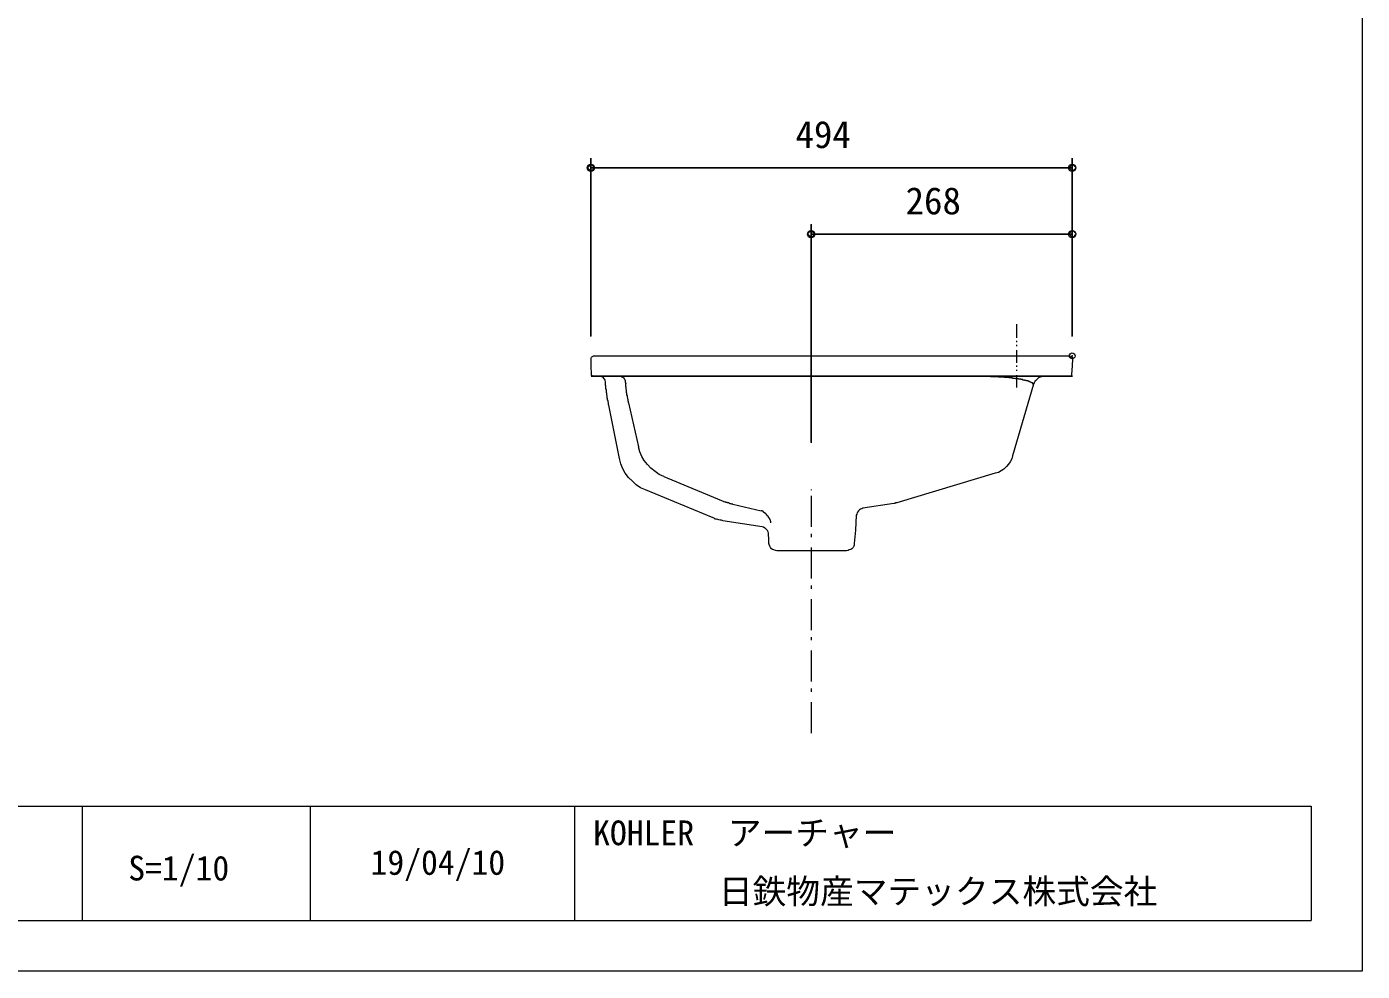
# Model space of a CAD drawing. Units: millimetres, scale not verified. Extents: x -1392 to 1350, y -947 to 991.
# Drawn here: x -21 to 1350, y -947 to 22 of the extents above; entities that cross this region are included whole.
import ezdxf
from ezdxf.enums import TextEntityAlignment as Align

# ---------------------------------------------------------------- set-up
doc = ezdxf.new("R2010")
doc.units = ezdxf.units.MM
doc.header["$LTSCALE"] = 10
doc.header["$PDMODE"] = 32
doc.header["$PDSIZE"] = 6
for name, color, linetype, lineweight in [('0-1_レイヤー_1', 7, 'Continuous', 18), ('0-7', 7, 'Continuous', 5), ('F-0', 7, 'Continuous', 5)]:
    doc.layers.add(name, color=color, linetype=linetype, lineweight=lineweight)
doc.styles.add('ＭＳ ゴシック', font='')
doc.styles.get('ＭＳ ゴシック').set_extended_font_data('MS Gothic')

msp = doc.modelspace()

# ---------------------------------------------------------------- linework, layer by layer
at = {"layer": '0-1_レイヤー_1', "color": 5}
for p, q in [((558.62, -295.8), (558.62, -112.92)), ((558.62, -122.66), (1052.65, -122.66)), ((1052.65, -295.8), (1052.65, -112.92)), ((784.68, -405.03), (784.68, -180.66)), ((784.68, -190.82), (1052.65, -190.82)), ((1052.65, -295.8), (1052.65, -180.66))]:
    msp.add_line(p, q, dxfattribs=at)
at = {"layer": '0-1_レイヤー_1'}
for p, q in [((995.5, -284.38), (995.5, -283.53)), ((995.5, -297.5), (995.5, -284.8)), ((995.5, -301.73), (995.5, -300.46)), ((995.5, -305.97), (995.5, -304.69)), ((995.5, -322.9), (995.5, -310.2)), ((995.5, -327.13), (995.5, -325.86)), ((587.83, -336.87), (584.44, -336.87)), ((593.75, -342.37), (594.18, -344.49)), ((995.5, -331.36), (995.5, -330.1)), ((995.5, -348.3), (995.5, -335.6)), ((597.14, -363.96), (607.3, -409.26)), ((633.12, -439.74), (696.62, -465.98)), ((784.68, -453.71), (784.68, -452.86)), ((784.68, -491.38), (784.68, -459.63)), ((704.24, -468.1), (733.03, -474.88)), ((784.68, -501.97), (784.68, -498.58)), ((784.68, -544.3), (784.68, -512.55)), ((784.68, -554.88), (784.68, -551.5)), ((784.68, -597.22), (784.68, -565.47)), ((784.68, -607.8), (784.68, -604.41)), ((784.68, -650.13), (784.68, -618.38)), ((784.68, -660.72), (784.68, -657.33)), ((784.68, -703.05), (784.68, -671.3))]:
    msp.add_line(p, q, dxfattribs=at)
at = {"layer": '0-1_レイヤー_1', "color": 5}
for points in [[(562.43, -122.87), (558.62, -119.28), (554.81, -122.87), (558.62, -126.47)], [(1056.46, -122.87), (1052.65, -119.28), (1048.84, -122.87), (1052.65, -126.47)], [(788.49, -190.82), (784.68, -187.01), (780.87, -190.82), (784.68, -194.63)], [(1056.46, -190.82), (1052.65, -187.01), (1048.84, -190.82), (1052.65, -194.63)]]:
    msp.add_lwpolyline(points, close=True, dxfattribs=at)
at = {"layer": '0-1_レイヤー_1'}
msp.add_lwpolyline([(558.62, -326.28), (558.62, -319.09), (558.62, -318.66), (558.62, -317.82), (559.04, -317.39), (559.46, -316.97), (559.89, -316.55), (560.74, -316.13), (561.16, -315.7), (562, -315.7), (805.42, -315.7), (1049.26, -315.7), (1049.68, -315.7), (1050.53, -316.13), (1050.96, -316.55), (1051.8, -316.97), (1052.22, -317.39), (1052.22, -317.82), (1052.65, -318.66), (1052.65, -319.09), (1052.22, -326.28), (1051.8, -335.17), (1051.8, -335.6), (1051.8, -336.02), (1051.38, -336.44), (1050.96, -336.87), (1050.53, -336.87), (805.42, -336.87), (560.74, -336.87), (560.31, -336.87), (559.89, -336.87), (559.89, -336.44), (559.46, -336.44), (559.46, -336.02), (559.04, -336.02), (559.04, -335.6), (559.04, -335.17)], close=True, dxfattribs=at)
for points in [[(575.13, -356.76), (574.71, -356.34), (574.71, -355.92), (574.71, -355.5), (574.71, -355.07), (574.71, -354.65), (574.71, -354.22), (574.71, -353.8), (574.28, -353.8), (574.28, -353.38), (574.28, -352.95), (574.28, -352.53), (574.28, -352.11), (574.28, -351.69), (574.28, -351.26), (574.28, -350.84), (574.28, -350.41), (573.86, -349.99), (573.86, -349.57), (573.86, -349.14), (573.86, -348.72), (573.86, -348.3), (573.86, -347.88), (573.86, -347.45), (573.86, -347.03), (573.86, -346.6), (573.43, -346.18), (573.43, -345.76), (573.43, -345.33), (573.43, -342.37), (573.01, -341.1), (572.59, -340.25), (572.16, -339.41), (571.32, -338.56), (570.47, -337.72), (569.62, -337.29), (568.36, -336.87), (567.09, -336.87), (558.62, -336.87), (1052.65, -336.87)], [(587.83, -336.87), (589.1, -336.87), (589.94, -337.29), (590.79, -337.72), (592.06, -338.56), (592.49, -339.41), (593.33, -340.25), (593.75, -341.1), (593.75, -342.37)], [(1052.65, -336.87), (1022.59, -336.87), (1022.17, -336.87), (1021.32, -336.87), (1020.9, -337.29), (1020.05, -337.29), (1019.63, -337.72), (1018.78, -337.72), (1018.36, -338.14), (1017.93, -338.56), (1014.97, -341.1), (1014.55, -341.53), (1014.12, -341.95), (1014.12, -342.37), (1013.7, -342.79), (1013.28, -343.22), (1013.28, -343.64), (1012.86, -344.49), (1012.86, -344.91), (991.27, -418.57), (990.42, -421.53), (988.72, -424.5), (987.03, -427.04), (984.91, -429.58), (982.37, -432.12), (979.41, -433.81), (976.87, -435.5), (973.49, -436.35), (872.31, -466.83), (871.89, -466.83), (871.46, -466.83), (871.04, -466.83), (870.62, -467.25), (870.19, -467.25), (869.77, -467.25), (869.34, -467.25), (837.59, -472.33), (836.33, -472.76), (835.05, -473.18), (834.21, -474.03)], [(970.1, -337.29), (969.68, -337.29), (969.25, -337.29), (968.83, -337.29), (968.4, -337.29), (968.4, -336.87), (967.98, -336.87), (967.56, -336.87), (967.14, -336.87), (966.71, -336.87), (966.29, -336.87), (965.87, -336.87), (965.44, -336.87), (965.02, -336.87), (964.59, -336.87), (964.17, -336.87), (963.75, -336.87), (963.33, -336.87), (962.9, -336.87), (962.48, -336.87), (961.63, -336.87), (961.21, -336.87), (960.78, -336.87), (960.36, -336.87), (959.94, -336.87), (959.52, -336.87), (959.09, -336.87), (958.67, -336.87), (958.24, -336.87), (957.82, -336.87), (957.4, -336.87), (956.97, -336.87), (956.55, -336.87), (956.13, -336.87), (955.28, -336.87), (954.86, -336.87)], [(985.76, -338.14), (985.34, -338.14), (984.91, -338.14), (984.49, -338.14), (984.07, -338.14), (983.65, -338.14), (983.22, -338.14), (982.8, -338.14), (982.8, -337.72), (982.37, -337.72), (981.95, -337.72), (981.53, -337.72), (981.11, -337.72), (980.68, -337.72), (980.26, -337.72), (979.84, -337.72), (979.41, -337.72), (978.99, -337.72), (978.56, -337.72), (978.14, -337.72), (977.72, -337.72), (977.3, -337.72), (976.87, -337.72), (976.87, -337.29), (976.45, -337.29), (976.02, -337.29), (975.6, -337.29), (975.18, -337.29), (974.75, -337.29), (974.33, -337.29), (973.91, -337.29), (973.49, -337.29), (973.06, -337.29), (972.64, -337.29), (972.21, -337.29), (971.79, -337.29), (971.37, -337.29), (970.94, -337.29), (970.52, -337.29), (970.1, -337.29)], [(1000.15, -340.25), (999.73, -340.25), (999.73, -339.83), (999.31, -339.83), (998.89, -339.83), (998.46, -339.83), (998.04, -339.83), (997.62, -339.83), (997.19, -339.83), (997.19, -339.41), (996.77, -339.41), (996.34, -339.41), (995.92, -339.41), (995.5, -339.41), (995.08, -339.41), (994.65, -339.41), (994.23, -339.41), (994.23, -338.98), (993.8, -338.98), (993.38, -338.98), (992.96, -338.98), (992.53, -338.98), (992.11, -338.98), (991.69, -338.98), (991.27, -338.98), (991.27, -338.56), (990.84, -338.56), (990.42, -338.56), (989.99, -338.56), (989.57, -338.56), (989.15, -338.56), (988.72, -338.56), (988.3, -338.56), (987.88, -338.56), (987.46, -338.56), (987.46, -338.14), (987.03, -338.14), (986.61, -338.14), (986.18, -338.14), (985.76, -338.14)], [(1012.43, -345.33), (1012.43, -344.91), (1012.43, -344.49), (1012.01, -344.49), (1012.01, -344.07), (1011.59, -344.07), (1011.59, -343.64), (1011.16, -343.64), (1010.74, -343.64), (1010.74, -343.22), (1010.31, -343.22), (1009.89, -342.79), (1009.47, -342.79), (1009.05, -342.37), (1008.62, -342.37), (1008.2, -342.37), (1008.2, -341.95), (1007.77, -341.95), (1007.35, -341.95), (1006.93, -341.95), (1006.93, -341.53), (1006.5, -341.53), (1006.08, -341.53), (1005.66, -341.53), (1005.24, -341.53), (1005.24, -341.1), (1004.81, -341.1), (1004.39, -341.1), (1003.96, -341.1), (1003.54, -341.1), (1003.54, -340.68), (1003.12, -340.68), (1002.69, -340.68), (1002.27, -340.68), (1001.85, -340.68), (1001.85, -340.25), (1001.43, -340.25), (1001, -340.25), (1000.58, -340.25), (1000.15, -340.25)], [(597.14, -363.96), (597.14, -363.54), (597.14, -362.69), (596.72, -362.27), (596.72, -361.42), (596.72, -361), (596.3, -360.15), (596.3, -359.73), (596.3, -359.3), (595.87, -358.46), (595.87, -358.03), (595.87, -357.19), (595.87, -356.76), (595.45, -355.92), (595.45, -355.5), (595.45, -355.07), (595.45, -354.22), (595.02, -353.8), (595.02, -352.95), (595.02, -352.53), (595.02, -351.69), (595.02, -351.26), (594.6, -350.41), (594.6, -349.99), (594.6, -349.57), (594.6, -348.72), (594.6, -348.3), (594.18, -347.45), (594.18, -347.03), (594.18, -346.18), (594.18, -345.76), (594.18, -344.91), (594.18, -344.49)], [(689.85, -484.19), (688.58, -483.76), (687.31, -483.34), (686.04, -483.34), (684.77, -482.5), (683.93, -482.07), (614.5, -453.28), (609.42, -451.17), (604.76, -448.2), (600.95, -444.39), (597.14, -440.58), (593.75, -436.35), (591.21, -431.69), (589.1, -426.61), (587.83, -421.11), (576.82, -366.5), (576.4, -366.08), (576.4, -365.66), (576.4, -365.23), (576.4, -364.81), (576.4, -364.38), (576.4, -363.96), (575.97, -363.54), (575.97, -363.11), (575.97, -362.69), (575.97, -362.27), (575.97, -361.85), (575.55, -361.42), (575.55, -361), (575.55, -360.57), (575.55, -360.15), (575.55, -359.73), (575.55, -359.3), (575.13, -359.3), (575.13, -358.88), (575.13, -358.46), (575.13, -358.03), (575.13, -357.61), (575.13, -357.19), (575.13, -356.76)], [(633.12, -439.74), (628.47, -437.62), (624.24, -434.66), (620, -431.27), (616.62, -427.46), (613.23, -423.23), (610.69, -419), (608.57, -414.34), (607.3, -409.26)], [(704.24, -468.1), (703.82, -468.1), (702.97, -468.1), (702.55, -467.68), (702.13, -467.68), (701.71, -467.68), (701.28, -467.68), (700.86, -467.25), (700.43, -467.25), (700.01, -466.83), (699.59, -466.83), (698.74, -466.83), (698.32, -466.41), (697.9, -466.41), (697.47, -466.41), (697.05, -465.98), (696.62, -465.98)], [(834.21, -474.03), (832.94, -474.88), (832.09, -476.14), (831.67, -476.99), (831.24, -478.26), (830.82, -479.53), (829.97, -494.77), (828.71, -508.32), (828.71, -510.01), (828.28, -511.28), (827.43, -512.55), (826.16, -513.82), (825.32, -514.67), (823.62, -515.09), (822.36, -515.51), (820.66, -515.94), (785.1, -515.94), (749.12, -515.94), (747.85, -515.51), (746.15, -515.09), (744.89, -514.67), (743.62, -513.82), (742.77, -512.55), (741.92, -511.28), (741.5, -509.59), (741.08, -508.32), (741.08, -504.08), (740.65, -499), (740.65, -497.73), (740.23, -496.47), (739.8, -495.19), (738.96, -494.35), (737.69, -493.08), (736.84, -492.66), (735.57, -491.81), (734.3, -491.38), (693.66, -485.03), (692.39, -484.61), (691.12, -484.61), (689.85, -484.19)], [(735.99, -476.14), (735.57, -476.14), (735.57, -475.72), (735.15, -475.72), (734.72, -475.72), (734.72, -475.3), (734.3, -475.3), (734.3, -474.88), (733.88, -474.88), (733.46, -474.88), (733.03, -474.88)], [(743.19, -487.15), (743.19, -486.73), (743.19, -486.3), (743.19, -485.88), (743.19, -485.46), (742.77, -485.46), (742.77, -485.03), (742.77, -484.61), (742.34, -484.19), (742.34, -483.76), (741.92, -483.76), (741.92, -483.34), (741.92, -482.92), (741.5, -482.92), (741.5, -482.5), (741.5, -482.07), (741.08, -482.07), (741.08, -481.65), (740.65, -481.65), (740.65, -481.22), (740.23, -480.8), (740.23, -480.38), (739.8, -480.38), (739.8, -479.95), (739.38, -479.95), (739.38, -479.53), (738.96, -479.53), (738.96, -479.11), (738.53, -478.69), (738.53, -478.26), (738.11, -478.26), (738.11, -477.84), (737.69, -477.84), (737.69, -477.41), (737.27, -477.41), (736.84, -476.99), (736.42, -476.99), (736.42, -476.57), (735.99, -476.57), (735.99, -476.14)]]:
    msp.add_lwpolyline(points, dxfattribs=at)
at = {"layer": '0-7'}
for p, q in [((558.41, -295.94), (558.41, -112.94)), ((558.41, -122.94), (1052.41, -122.94)), ((1052.41, -295.94), (1052.41, -112.94)), ((784.41, -404.94), (784.41, -180.94)), ((784.41, -190.94), (1052.41, -190.94)), ((1052.41, -295.94), (1052.41, -180.94))]:
    msp.add_line(p, q, dxfattribs=at)
for centre in [(558.41, -122.94), (1052.41, -122.94), (784.41, -190.94), (1052.41, -190.94)]:
    msp.add_circle(centre, 3.75, dxfattribs=at)
for p in [(558.41, -122.94), (784.41, -190.94), (1052.41, -315.94)]:
    msp.add_point(p, dxfattribs=at)
at = {"layer": 'F-0'}
for p, q in [((-1339.08, -777.82), (1297.56, -777.82)), ((36.32, -777.82), (36.32, -895.37)), ((270.15, -777.82), (270.15, -895.37)), ((541.47, -777.82), (541.47, -895.37)), ((1297.56, -777.82), (1297.56, -895.37)), ((-1339.08, -895.37), (1297.56, -895.37))]:
    msp.add_line(p, q, dxfattribs=at)
msp.add_lwpolyline([(-1391.5, 991.14), (1350.16, 991.14), (1350.16, -947.41), (-1391.5, -947.41)], close=True, dxfattribs=at)

# ---------------------------------------------------------------- texts
at = {"layer": '0-7', "style": 'ＭＳ ゴシック'}
for s, p in [('494', (768.37, -111.03)), ('268', (881.37, -179.03))]:
    msp.add_text(s, height=27.86, dxfattribs=at).set_placement(p, align=Align.BOTTOM_LEFT)
at = {"layer": 'F-0', "style": 'ＭＳ ゴシック'}
for s, p in [('KOHLER\u3000アーチャー', (560.71, -825.65)), ('19/04/10', (332.27, -856.04)), ('S=1/10', (83.59, -861.85)), ('日鉄物産マテックス株式会社', (689.75, -885.71))]:
    msp.add_text(s, height=25.38, dxfattribs=at).set_placement(p, align=Align.BOTTOM_LEFT)

doc.saveas('drawing.dxf')
